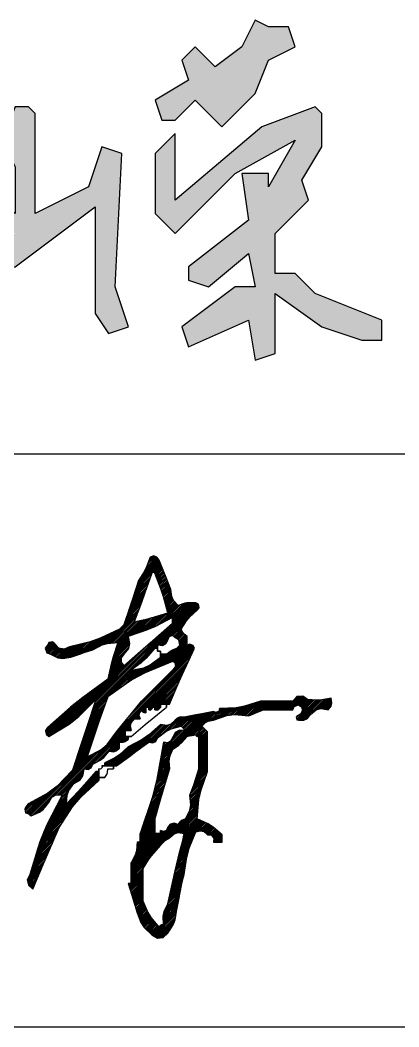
# Model space of a CAD drawing. Extents: x 9732137 to 18866768, y -962146 to 246094.
# Drawn here: x 9834865 to 9835295, y 58594 to 59736 of the extents above; entities that cross this region are included whole.
import ezdxf

# ---------------------------------------------------------------- set-up
doc = ezdxf.new("R2010")
doc.units = 0
doc.header["$LTSCALE"] = 1000
doc.layers.get('0').update_dxf_attribs({"linetype": 'CONTINUOUS'})

# ---------------------------------------------------------------- blocks, each defined once
blk = doc.blocks.new('ZYC')
h = blk.add_hatch()
h.set_pattern_fill('ANSI31', color=256, scale=0.01, style=0)
h.set_pattern_definition([(45, (0, 0), (-0.0008838835, 0.0008838835), [])])
h.paths.add_polyline_path([(0.871345, 0.42887), (0.877014, 0.441542), (0.888561, 0.466786), (0.887043, 0.470041), (0.883569, 0.471431), (0.880225, 0.47012), (0.880225, 0.474121), (0.880225, 0.476122), (0.880225, 0.480123), (0.876842, 0.482728), (0.875355, 0.484586), (0.873557, 0.488458), (0.879788, 0.497952), (0.883563, 0.502415), (0.891895, 0.510131), (0.894109, 0.512712), (0.893264, 0.516935), (0.890228, 0.518466), (0.882117, 0.518604), (0.877851, 0.517893), (0.870223, 0.515132), (0.864821, 0.52111), (0.862839, 0.525469), (0.861887, 0.53347), (0.856662, 0.54685), (0.853994, 0.553519), (0.848551, 0.566812), (0.84612, 0.570258), (0.84256, 0.571445), (0.838548, 0.570146), (0.834376, 0.55897), (0.831649, 0.553515), (0.825211, 0.543472), (0.818543, 0.523467), (0.815209, 0.513465), (0.80854, 0.49346), (0.80654, 0.491459), (0.80554, 0.490459), (0.803539, 0.488458), (0.781826, 0.478132), (0.770242, 0.474043), (0.746858, 0.468453), (0.740671, 0.46563), (0.734812, 0.466802), (0.730187, 0.471787), (0.727621, 0.474019), (0.723362, 0.473167), (0.721851, 0.47012), (0.719419, 0.466675), (0.721173, 0.461415), (0.725186, 0.460118), (0.733628, 0.455915), (0.739244, 0.455113), (0.748525, 0.456784), (0.758528, 0.460118), (0.763529, 0.461785), (0.773531, 0.465119), (0.784076, 0.470453), (0.790119, 0.47223), (0.801872, 0.473455), (0.796442, 0.457016), (0.794098, 0.448645), (0.790202, 0.431777), (0.761914, 0.411004), (0.748191, 0.399958), (0.721851, 0.376763), (0.719546, 0.373426), (0.720255, 0.369169), (0.723519, 0.366761), (0.746674, 0.380799), (0.757642, 0.389367), (0.776866, 0.408438), (0.766118, 0.376456), (0.760783, 0.360452), (0.750192, 0.328417), (0.732723, 0.310244), (0.722265, 0.302226), (0.700179, 0.290074), (0.697284, 0.287008), (0.696369, 0.284262), (0.696845, 0.280072), (0.699684, 0.279157), (0.701079, 0.278459), (0.703513, 0.276738), (0.712713, 0.280665), (0.717172, 0.28401), (0.723519, 0.291741), (0.726659, 0.297847), (0.73168, 0.300636), (0.738522, 0.300077), (0.720634, 0.265553), (0.713177, 0.247249), (0.701846, 0.210054), (0.699024, 0.203867), (0.700195, 0.198008), (0.705181, 0.193383), (0.717185, 0.221389), (0.723187, 0.235393), (0.735188, 0.263401), (0.750469, 0.286767), (0.759738, 0.297752), (0.7802, 0.316748), (0.7802, 0.32675), (0.776866, 0.32675), (0.763667, 0.311956), (0.756997, 0.304619), (0.743524, 0.290074), (0.744225, 0.299963), (0.746137, 0.305318), (0.751859, 0.313414), (0.758927, 0.317452), (0.762153, 0.322062), (0.763529, 0.330085), (0.767936, 0.329319), (0.771499, 0.331101), (0.773531, 0.335086), (0.781822, 0.339679), (0.785726, 0.342873), (0.791869, 0.35009), (0.796661, 0.349308), (0.799884, 0.350229), (0.803539, 0.353424), (0.803539, 0.356091), (0.803539, 0.357425), (0.803539, 0.360092), (0.807755, 0.360184), (0.810113, 0.36097), (0.813542, 0.363426), (0.813542, 0.366761), (0.810207, 0.366761), (0.810207, 0.369428), (0.810207, 0.370762), (0.810207, 0.373429), (0.812875, 0.373429), (0.814208, 0.373429), (0.816876, 0.373429), (0.815817, 0.378825), (0.816736, 0.382503), (0.82021, 0.386766), (0.822877, 0.386766), (0.824211, 0.386766), (0.826878, 0.386766), (0.825691, 0.390644), (0.826165, 0.393484), (0.828545, 0.396768), (0.829759, 0.394693), (0.831164, 0.393756), (0.833547, 0.393434), (0.833547, 0.396101), (0.833547, 0.397435), (0.833547, 0.400102), (0.836881, 0.400102), (0.836881, 0.396768), (0.838724, 0.396367), (0.840617, 0.39826), (0.840215, 0.400102), (0.843549, 0.400102), (0.843549, 0.396768), (0.847321, 0.396775), (0.850211, 0.399664), (0.850218, 0.403437), (0.856886, 0.403437), (0.86022, 0.403437)])
h.paths.add_polyline_path([(0.81766, 0.430826), (0.832668, 0.439013), (0.863554, 0.451782), (0.86659, 0.450251), (0.867435, 0.446028), (0.865221, 0.443447), (0.850551, 0.428776), (0.843216, 0.421441), (0.828545, 0.406771), (0.817133, 0.39283), (0.811464, 0.385827), (0.800205, 0.371762), (0.78972, 0.357746), (0.782385, 0.351511), (0.766863, 0.343421), (0.775929, 0.370852), (0.780598, 0.384525), (0.790202, 0.411772)], flags=16)
h.paths.add_polyline_path([(0.80854, 0.446781), (0.805425, 0.451112), (0.805425, 0.455787), (0.80854, 0.460118), (0.813699, 0.466554), (0.815065, 0.472016), (0.813542, 0.480123), (0.834155, 0.487227), (0.844276, 0.491612), (0.863554, 0.501795), (0.863554, 0.499128), (0.863554, 0.497794), (0.863554, 0.495127), (0.841589, 0.475743), (0.830586, 0.466074)], flags=16)
h.paths.add_polyline_path([(0.816876, 0.44178), (0.828552, 0.450587), (0.834008, 0.455702), (0.843549, 0.466786), (0.846883, 0.466786), (0.846883, 0.47012), (0.852237, 0.469623), (0.856263, 0.471924), (0.858553, 0.476789), (0.859871, 0.479923), (0.864466, 0.480842), (0.866889, 0.478456), (0.871025, 0.476192), (0.871893, 0.470117), (0.868556, 0.466786), (0.863539, 0.464853), (0.861098, 0.463458), (0.856886, 0.460118), (0.850218, 0.460118), (0.850218, 0.456784), (0.838559, 0.447954), (0.831216, 0.444649)], flags=16)
h.paths.add_polyline_path([(0.82021, 0.496794), (0.828392, 0.518733), (0.832394, 0.529737), (0.840215, 0.551808), (0.840995, 0.55289), (0.84277, 0.55289), (0.843549, 0.551808), (0.850321, 0.534079), (0.853333, 0.525043), (0.858553, 0.506796), (0.843346, 0.502328), (0.835663, 0.500323)], flags=16)
h.paths.add_polyline_path([(0.862059, 0.375253), (0.873557, 0.37843), (0.875557, 0.37643), (0.876558, 0.375429), (0.878558, 0.373429), (0.871716, 0.373988), (0.866694, 0.371199), (0.863554, 0.365093), (0.861382, 0.361183), (0.857984, 0.359484), (0.853552, 0.360092), (0.846069, 0.318055), (0.840672, 0.297141), (0.826878, 0.256732), (0.826878, 0.250064), (0.826878, 0.24673), (0.825545, 0.24673), (0.824878, 0.24673), (0.823544, 0.24673), (0.823031, 0.237034), (0.821563, 0.231894), (0.816876, 0.223391), (0.816876, 0.213388), (0.816876, 0.200051), (0.815542, 0.200051), (0.814875, 0.200051), (0.813542, 0.200051), (0.817543, 0.186714), (0.819543, 0.180046), (0.823544, 0.166709), (0.827791, 0.155463), (0.831467, 0.149949), (0.840215, 0.141703), (0.84657, 0.13798), (0.852974, 0.138562), (0.858553, 0.14337), (0.864559, 0.153054), (0.866713, 0.158799), (0.868556, 0.170044), (0.871223, 0.18338), (0.872557, 0.190049), (0.875224, 0.203385), (0.875891, 0.206053), (0.876224, 0.207386), (0.876891, 0.210054), (0.879889, 0.229889), (0.882632, 0.239833), (0.890228, 0.258399), (0.89558, 0.259661), (0.899436, 0.258697), (0.903565, 0.255065), (0.907812, 0.254625), (0.910735, 0.25097), (0.910233, 0.24673), (0.914234, 0.24673), (0.916235, 0.24673), (0.920236, 0.24673), (0.920236, 0.250064), (0.920236, 0.251731), (0.920236, 0.255065), (0.90998, 0.263848), (0.904109, 0.267647), (0.891895, 0.273403), (0.893648, 0.295176), (0.896067, 0.306234), (0.903565, 0.32675), (0.903565, 0.344755), (0.903565, 0.353757), (0.903565, 0.371762), (0.900897, 0.374429), (0.899564, 0.375763), (0.896896, 0.37843), (0.901245, 0.382512), (0.904358, 0.384068), (0.910233, 0.385099), (0.925477, 0.390367), (0.934172, 0.391453), (0.950243, 0.3901), (0.956912, 0.392767), (0.960246, 0.394101), (0.966914, 0.396768), (0.980251, 0.396768), (0.986919, 0.396768), (1.000256, 0.396768), (1.001698, 0.400731), (1.006727, 0.402408), (1.010259, 0.400102), (1.010867, 0.395671), (1.009168, 0.392272), (1.005257, 0.3901), (1.003934, 0.388458), (1.004881, 0.385618), (1.006924, 0.385099), (1.012888, 0.385026), (1.016741, 0.386953), (1.020261, 0.391767), (1.026697, 0.396926), (1.03216, 0.398291), (1.040266, 0.396768), (1.04374, 0.401031), (1.044659, 0.404709), (1.0436, 0.410105), (1.033059, 0.40833), (1.027608, 0.407989), (1.016927, 0.408438), (1.011661, 0.412583), (1.004597, 0.411877), (1.000256, 0.406771), (0.985586, 0.406771), (0.97825, 0.406771), (0.96358, 0.406771), (0.945524, 0.400963), (0.935851, 0.399236), (0.916901, 0.398435), (0.916329, 0.395509), (0.912918, 0.393803), (0.910233, 0.395101), (0.896896, 0.392434), (0.890228, 0.3911), (0.876891, 0.388433), (0.872698, 0.388881), (0.869975, 0.387973), (0.866889, 0.385099), (0.861654, 0.380508), (0.857114, 0.379147), (0.850218, 0.380097), (0.836856, 0.368404), (0.829308, 0.363258), (0.813542, 0.355091), (0.803942, 0.346403), (0.798418, 0.342605), (0.786868, 0.336753), (0.786868, 0.333419), (0.796871, 0.333419), (0.800205, 0.333419), (0.814842, 0.344134), (0.822177, 0.349469), (0.836881, 0.360092), (0.841288, 0.359327), (0.844851, 0.361109), (0.846883, 0.365093), (0.856324, 0.372385)])
h.paths.add_polyline_path([(0.870971, 0.356805), (0.874427, 0.359915), (0.880225, 0.366761), (0.884191, 0.367611), (0.8862, 0.367945), (0.890228, 0.368428), (0.890952, 0.367124), (0.892085, 0.366558), (0.893562, 0.366761), (0.893562, 0.35209), (0.893562, 0.344755), (0.893562, 0.330085), (0.889936, 0.317963), (0.887932, 0.31195), (0.88356, 0.300077), (0.884483, 0.289261), (0.883338, 0.28315), (0.878558, 0.273403), (0.874686, 0.271605), (0.872827, 0.270118), (0.870223, 0.266735), (0.865641, 0.268341), (0.861595, 0.267185), (0.858553, 0.263401), (0.857036, 0.260146), (0.853561, 0.258756), (0.850218, 0.260067), (0.850218, 0.256732), (0.843549, 0.256732), (0.843549, 0.273403), (0.850246, 0.296067), (0.85358, 0.307404), (0.86022, 0.330085), (0.859447, 0.338821), (0.860191, 0.343656), (0.863554, 0.351757)], flags=16)
h.paths.add_polyline_path([(0.869994, 0.257683), (0.876891, 0.256732), (0.875505, 0.248601), (0.874493, 0.244554), (0.87189, 0.236727), (0.866414, 0.212753), (0.863747, 0.200749), (0.858553, 0.176712), (0.854239, 0.168195), (0.853106, 0.16291), (0.853552, 0.153373), (0.851169, 0.153051), (0.849764, 0.152114), (0.848551, 0.150038), (0.839476, 0.160787), (0.835638, 0.167068), (0.830213, 0.180046), (0.830213, 0.216722), (0.835992, 0.226633), (0.839383, 0.23138), (0.850218, 0.243396), (0.853788, 0.247187), (0.855847, 0.248903), (0.86022, 0.251731), (0.865455, 0.256321)], flags=16)
for p, q in [((0.84256, 0.571445), (0.838548, 0.570146)), ((0.84612, 0.570258), (0.84256, 0.571445)), ((0.838548, 0.570146), (0.834376, 0.55897)), ((0.848551, 0.566812), (0.84612, 0.570258)), ((0.853994, 0.553519), (0.848551, 0.566812)), ((0.831649, 0.553515), (0.825211, 0.543472)), ((0.834376, 0.55897), (0.831649, 0.553515)), ((0.840215, 0.551808), (0.832394, 0.529737)), ((0.840995, 0.55289), (0.840215, 0.551808)), ((0.84277, 0.55289), (0.840995, 0.55289)), ((0.843549, 0.551808), (0.84277, 0.55289)), ((0.850321, 0.534079), (0.843549, 0.551808)), ((0.856662, 0.54685), (0.853994, 0.553519)), ((0.825211, 0.543472), (0.818543, 0.523467)), ((0.861887, 0.53347), (0.856662, 0.54685)), ((0.832394, 0.529737), (0.828392, 0.518733)), ((0.853333, 0.525043), (0.850321, 0.534079)), ((0.862839, 0.525469), (0.861887, 0.53347)), ((0.864821, 0.52111), (0.862839, 0.525469)), ((0.818543, 0.523467), (0.815209, 0.513465)), ((0.828392, 0.518733), (0.82021, 0.496794)), ((0.858553, 0.506796), (0.853333, 0.525043)), ((0.870223, 0.515132), (0.864821, 0.52111)), ((0.877851, 0.517893), (0.870223, 0.515132)), ((0.882117, 0.518604), (0.877851, 0.517893)), ((0.890228, 0.518466), (0.882117, 0.518604)), ((0.893264, 0.516935), (0.890228, 0.518466)), ((0.894109, 0.512712), (0.893264, 0.516935)), ((0.815209, 0.513465), (0.80854, 0.49346)), ((0.843346, 0.502328), (0.858553, 0.506796)), ((0.883563, 0.502415), (0.891895, 0.510131)), ((0.891895, 0.510131), (0.894109, 0.512712)), ((0.80654, 0.491459), (0.80554, 0.490459)), ((0.80854, 0.49346), (0.80654, 0.491459)), ((0.82021, 0.496794), (0.835663, 0.500323)), ((0.844276, 0.491612), (0.834155, 0.487227)), ((0.835663, 0.500323), (0.843346, 0.502328)), ((0.841589, 0.475743), (0.863554, 0.495127)), ((0.863554, 0.501795), (0.844276, 0.491612)), ((0.863554, 0.499128), (0.863554, 0.501795)), ((0.863554, 0.497794), (0.863554, 0.499128)), ((0.863554, 0.495127), (0.863554, 0.497794)), ((0.873557, 0.488458), (0.879788, 0.497952)), ((0.879788, 0.497952), (0.883563, 0.502415)), ((0.803539, 0.488458), (0.781826, 0.478132)), ((0.80554, 0.490459), (0.803539, 0.488458)), ((0.834155, 0.487227), (0.813542, 0.480123)), ((0.813542, 0.480123), (0.815065, 0.472016)), ((0.859871, 0.479923), (0.858553, 0.476789)), ((0.864466, 0.480842), (0.859871, 0.479923)), ((0.866889, 0.478456), (0.864466, 0.480842)), ((0.875355, 0.484586), (0.873557, 0.488458)), ((0.876842, 0.482728), (0.875355, 0.484586)), ((0.880225, 0.480123), (0.876842, 0.482728)), ((0.880225, 0.476122), (0.880225, 0.480123)), ((0.721851, 0.47012), (0.719419, 0.466675)), ((0.723362, 0.473167), (0.721851, 0.47012)), ((0.727621, 0.474019), (0.723362, 0.473167)), ((0.730187, 0.471787), (0.727621, 0.474019)), ((0.734812, 0.466802), (0.730187, 0.471787)), ((0.746858, 0.468453), (0.740671, 0.46563)), ((0.770242, 0.474043), (0.746858, 0.468453)), ((0.781826, 0.478132), (0.770242, 0.474043)), ((0.773531, 0.465119), (0.784076, 0.470453)), ((0.784076, 0.470453), (0.790119, 0.47223)), ((0.790119, 0.47223), (0.801872, 0.473455)), ((0.801872, 0.473455), (0.796442, 0.457016)), ((0.815065, 0.472016), (0.813699, 0.466554)), ((0.830586, 0.466074), (0.841589, 0.475743)), ((0.852237, 0.469623), (0.846883, 0.47012)), ((0.846883, 0.47012), (0.846883, 0.463452)), ((0.846883, 0.463452), (0.846883, 0.47012)), ((0.846883, 0.47012), (0.846883, 0.463452)), ((0.856263, 0.471924), (0.852237, 0.469623)), ((0.858553, 0.476789), (0.856263, 0.471924)), ((0.871025, 0.476192), (0.866889, 0.478456)), ((0.868556, 0.466786), (0.871893, 0.470117)), ((0.871893, 0.470117), (0.871025, 0.476192)), ((0.880225, 0.474121), (0.880225, 0.476122)), ((0.880225, 0.47012), (0.880225, 0.474121)), ((0.883569, 0.471431), (0.880225, 0.47012)), ((0.887043, 0.470041), (0.883569, 0.471431)), ((0.888561, 0.466786), (0.887043, 0.470041)), ((0.719419, 0.466675), (0.721173, 0.461415)), ((0.721173, 0.461415), (0.725186, 0.460118)), ((0.725186, 0.460118), (0.733628, 0.455915)), ((0.740671, 0.46563), (0.734812, 0.466802)), ((0.748525, 0.456784), (0.758528, 0.460118)), ((0.758528, 0.460118), (0.763529, 0.461785)), ((0.763529, 0.461785), (0.773531, 0.465119)), ((0.796442, 0.457016), (0.794098, 0.448645)), ((0.80854, 0.460118), (0.805425, 0.455787)), ((0.813699, 0.466554), (0.80854, 0.460118)), ((0.80854, 0.446781), (0.830586, 0.466074)), ((0.843549, 0.466786), (0.834008, 0.455702)), ((0.846883, 0.466786), (0.843549, 0.466786)), ((0.843549, 0.466786), (0.846883, 0.466786)), ((0.846883, 0.466786), (0.843549, 0.466786)), ((0.846883, 0.463452), (0.846883, 0.466786)), ((0.846883, 0.466786), (0.846883, 0.463452)), ((0.846883, 0.463452), (0.846883, 0.466786)), ((0.848217, 0.463452), (0.846883, 0.463452)), ((0.846883, 0.463452), (0.848217, 0.463452)), ((0.848884, 0.463452), (0.848217, 0.463452)), ((0.848217, 0.463452), (0.848884, 0.463452)), ((0.850218, 0.463452), (0.848884, 0.463452)), ((0.848884, 0.463452), (0.850218, 0.463452)), ((0.850218, 0.456784), (0.850218, 0.463452)), ((0.850218, 0.463452), (0.850218, 0.456784)), ((0.850218, 0.456784), (0.850218, 0.463452)), ((0.850218, 0.463452), (0.850218, 0.460118)), ((0.850218, 0.460118), (0.850218, 0.463452)), ((0.850218, 0.463452), (0.850218, 0.460118)), ((0.850218, 0.460118), (0.856886, 0.460118)), ((0.856886, 0.460118), (0.850218, 0.460118)), ((0.850218, 0.460118), (0.856886, 0.460118)), ((0.856886, 0.460118), (0.861098, 0.463458)), ((0.861098, 0.463458), (0.863539, 0.464853)), ((0.863539, 0.464853), (0.868556, 0.466786)), ((0.877014, 0.441542), (0.888561, 0.466786)), ((0.733628, 0.455915), (0.739244, 0.455113)), ((0.739244, 0.455113), (0.748525, 0.456784)), ((0.794098, 0.448645), (0.790202, 0.431777)), ((0.805425, 0.455787), (0.805425, 0.451112)), ((0.805425, 0.451112), (0.80854, 0.446781)), ((0.828552, 0.450587), (0.816876, 0.44178)), ((0.834008, 0.455702), (0.828552, 0.450587)), ((0.831216, 0.444649), (0.838559, 0.447954)), ((0.863554, 0.451782), (0.832668, 0.439013)), ((0.838559, 0.447954), (0.850218, 0.456784)), ((0.86659, 0.450251), (0.863554, 0.451782)), ((0.865221, 0.443447), (0.867435, 0.446028)), ((0.867435, 0.446028), (0.86659, 0.450251)), ((0.816876, 0.44178), (0.831216, 0.444649)), ((0.832668, 0.439013), (0.81766, 0.430826)), ((0.850551, 0.428776), (0.865221, 0.443447)), ((0.871345, 0.42887), (0.877014, 0.441542)), ((0.790202, 0.431777), (0.761914, 0.411004)), ((0.81766, 0.430826), (0.790202, 0.411772)), ((0.843216, 0.421441), (0.850551, 0.428776)), ((0.86022, 0.403437), (0.871345, 0.42887)), ((0.790202, 0.411772), (0.780598, 0.384525)), ((0.828545, 0.406771), (0.843216, 0.421441)), ((1.004597, 0.411877), (1.000256, 0.406771)), ((1.011661, 0.412583), (1.004597, 0.411877)), ((1.016927, 0.408438), (1.011661, 0.412583)), ((0.748191, 0.399958), (0.721851, 0.376763)), ((0.761914, 0.411004), (0.748191, 0.399958)), ((0.757642, 0.389367), (0.776866, 0.408438)), ((0.776866, 0.408438), (0.766118, 0.376456)), ((0.817133, 0.39283), (0.828545, 0.406771)), ((0.833547, 0.397435), (0.833547, 0.400102)), ((0.833547, 0.400102), (0.836881, 0.400102)), ((0.836881, 0.400102), (0.833547, 0.400102)), ((0.833547, 0.400102), (0.836881, 0.400102)), ((0.836881, 0.400102), (0.833547, 0.400102)), ((0.833547, 0.400102), (0.836881, 0.400102)), ((0.836881, 0.400102), (0.833547, 0.400102)), ((0.833547, 0.400102), (0.833547, 0.397435)), ((0.836881, 0.396768), (0.836881, 0.400102)), ((0.836881, 0.400102), (0.836881, 0.396768)), ((0.836881, 0.396768), (0.836881, 0.400102)), ((0.843549, 0.400102), (0.840215, 0.400102)), ((0.840215, 0.400102), (0.843549, 0.400102)), ((0.843549, 0.400102), (0.840215, 0.400102)), ((0.840215, 0.400102), (0.840617, 0.39826)), ((0.840617, 0.39826), (0.840215, 0.400102)), ((0.840215, 0.400102), (0.843549, 0.400102)), ((0.843549, 0.400102), (0.840215, 0.400102)), ((0.840215, 0.400102), (0.843549, 0.400102)), ((0.840833, 0.386824), (0.856886, 0.400102)), ((0.843549, 0.396768), (0.843549, 0.400102)), ((0.843549, 0.400102), (0.843549, 0.396768)), ((0.843549, 0.396768), (0.843549, 0.400102)), ((0.850211, 0.399664), (0.850218, 0.403437)), ((0.850218, 0.403437), (0.850211, 0.399664)), ((0.850218, 0.403437), (0.86022, 0.403437)), ((0.86022, 0.403437), (0.850218, 0.403437)), ((0.850218, 0.403437), (0.86022, 0.403437)), ((0.856886, 0.403437), (0.850218, 0.403437)), ((0.850218, 0.403437), (0.856886, 0.403437)), ((0.856886, 0.403437), (0.850218, 0.403437)), ((0.856886, 0.400102), (0.856886, 0.403437)), ((0.856886, 0.403437), (0.856886, 0.400102)), ((0.856886, 0.400102), (0.856886, 0.403437)), ((0.945524, 0.400963), (0.935851, 0.399236)), ((0.96358, 0.406771), (0.945524, 0.400963)), ((0.97825, 0.406771), (0.96358, 0.406771)), ((0.985586, 0.406771), (0.97825, 0.406771)), ((1.000256, 0.406771), (0.985586, 0.406771)), ((1.000256, 0.396768), (1.001698, 0.400731)), ((1.001698, 0.400731), (1.006727, 0.402408)), ((1.006727, 0.402408), (1.010259, 0.400102)), ((1.010259, 0.400102), (1.010867, 0.395671)), ((1.027608, 0.407989), (1.016927, 0.408438)), ((1.033059, 0.40833), (1.027608, 0.407989)), ((1.0436, 0.410105), (1.033059, 0.40833)), ((1.040266, 0.396768), (1.04374, 0.401031)), ((1.044659, 0.404709), (1.0436, 0.410105)), ((1.04374, 0.401031), (1.044659, 0.404709)), ((0.746674, 0.380799), (0.757642, 0.389367)), ((0.811464, 0.385827), (0.817133, 0.39283)), ((0.825691, 0.390644), (0.826165, 0.393484)), ((0.826165, 0.393484), (0.825691, 0.390644)), ((0.826878, 0.386766), (0.825691, 0.390644)), ((0.825691, 0.390644), (0.826878, 0.386766)), ((0.826165, 0.393484), (0.828545, 0.396768)), ((0.828545, 0.396768), (0.826165, 0.393484)), ((0.828545, 0.396768), (0.829759, 0.394693)), ((0.829759, 0.394693), (0.828545, 0.396768)), ((0.829759, 0.394693), (0.831164, 0.393756)), ((0.831164, 0.393756), (0.829759, 0.394693)), ((0.831164, 0.393756), (0.833547, 0.393434)), ((0.833547, 0.393434), (0.831164, 0.393756)), ((0.833547, 0.396101), (0.833547, 0.397435)), ((0.833547, 0.397435), (0.833547, 0.396101)), ((0.833547, 0.393434), (0.833547, 0.396101)), ((0.833547, 0.396101), (0.833547, 0.393434)), ((0.838724, 0.396367), (0.836881, 0.396768)), ((0.836881, 0.396768), (0.838724, 0.396367)), ((0.840617, 0.39826), (0.838724, 0.396367)), ((0.838724, 0.396367), (0.840617, 0.39826)), ((0.843549, 0.396768), (0.847321, 0.396775)), ((0.847321, 0.396775), (0.843549, 0.396768)), ((0.847321, 0.396775), (0.850211, 0.399664)), ((0.850211, 0.399664), (0.847321, 0.396775)), ((0.872698, 0.388881), (0.869975, 0.387973)), ((0.876891, 0.388433), (0.872698, 0.388881)), ((0.890228, 0.3911), (0.876891, 0.388433)), ((0.896896, 0.392434), (0.890228, 0.3911)), ((0.910233, 0.395101), (0.896896, 0.392434)), ((0.912918, 0.393803), (0.910233, 0.395101)), ((0.910233, 0.385099), (0.925477, 0.390367)), ((0.916329, 0.395509), (0.912918, 0.393803)), ((0.916901, 0.398435), (0.916329, 0.395509)), ((0.935851, 0.399236), (0.916901, 0.398435)), ((0.925477, 0.390367), (0.934172, 0.391453)), ((0.934172, 0.391453), (0.950243, 0.3901)), ((0.950243, 0.3901), (0.956912, 0.392767)), ((0.956912, 0.392767), (0.960246, 0.394101)), ((0.960246, 0.394101), (0.966914, 0.396768)), ((0.966914, 0.396768), (0.980251, 0.396768)), ((0.980251, 0.396768), (0.986919, 0.396768)), ((0.986919, 0.396768), (1.000256, 0.396768)), ((1.005257, 0.3901), (1.003934, 0.388458)), ((1.003934, 0.388458), (1.004881, 0.385618)), ((1.009168, 0.392272), (1.005257, 0.3901)), ((1.010867, 0.395671), (1.009168, 0.392272)), ((1.016741, 0.386953), (1.020261, 0.391767)), ((1.020261, 0.391767), (1.026697, 0.396926)), ((1.026697, 0.396926), (1.03216, 0.398291)), ((1.03216, 0.398291), (1.040266, 0.396768)), ((0.723519, 0.366761), (0.746674, 0.380799)), ((0.780598, 0.384525), (0.775929, 0.370852)), ((0.800205, 0.371762), (0.811464, 0.385827)), ((0.815817, 0.378825), (0.816736, 0.382503)), ((0.816736, 0.382503), (0.815817, 0.378825)), ((0.816876, 0.373429), (0.815817, 0.378825)), ((0.815817, 0.378825), (0.816876, 0.373429)), ((0.816736, 0.382503), (0.82021, 0.386766)), ((0.82021, 0.386766), (0.816736, 0.382503)), ((0.816876, 0.366761), (0.832831, 0.380156)), ((0.82021, 0.386766), (0.822877, 0.386766)), ((0.822877, 0.386766), (0.82021, 0.386766)), ((0.822877, 0.386766), (0.824211, 0.386766)), ((0.824211, 0.386766), (0.822877, 0.386766)), ((0.824211, 0.386766), (0.826878, 0.386766)), ((0.826878, 0.386766), (0.824211, 0.386766)), ((0.832831, 0.380156), (0.840833, 0.386824)), ((0.850218, 0.380097), (0.836856, 0.368404)), ((0.857114, 0.379147), (0.850218, 0.380097)), ((0.861654, 0.380508), (0.857114, 0.379147)), ((0.866889, 0.385099), (0.861654, 0.380508)), ((0.862059, 0.375253), (0.873557, 0.37843)), ((0.869975, 0.387973), (0.866889, 0.385099)), ((0.873557, 0.37843), (0.875557, 0.37643)), ((0.896896, 0.37843), (0.901245, 0.382512)), ((0.899564, 0.375763), (0.896896, 0.37843)), ((0.901245, 0.382512), (0.904358, 0.384068)), ((0.904358, 0.384068), (0.910233, 0.385099)), ((1.004881, 0.385618), (1.006924, 0.385099)), ((1.006924, 0.385099), (1.012888, 0.385026)), ((1.012888, 0.385026), (1.016741, 0.386953)), ((0.721851, 0.376763), (0.719546, 0.373426)), ((0.719546, 0.373426), (0.720255, 0.369169)), ((0.720255, 0.369169), (0.723519, 0.366761)), ((0.766118, 0.376456), (0.760783, 0.360452)), ((0.775929, 0.370852), (0.766863, 0.343421)), ((0.78972, 0.357746), (0.800205, 0.371762)), ((0.810207, 0.370762), (0.810207, 0.373429)), ((0.810207, 0.373429), (0.812875, 0.373429)), ((0.812875, 0.373429), (0.810207, 0.373429)), ((0.810207, 0.373429), (0.810207, 0.370762)), ((0.810207, 0.369428), (0.810207, 0.370762)), ((0.810207, 0.370762), (0.810207, 0.369428)), ((0.810207, 0.366761), (0.810207, 0.369428)), ((0.810207, 0.369428), (0.810207, 0.366761)), ((0.813542, 0.366761), (0.810207, 0.366761)), ((0.810207, 0.366761), (0.813542, 0.366761)), ((0.813542, 0.366761), (0.810207, 0.366761)), ((0.810207, 0.366761), (0.816876, 0.366761)), ((0.816876, 0.366761), (0.810207, 0.366761)), ((0.810207, 0.366761), (0.816876, 0.366761)), ((0.812875, 0.373429), (0.814208, 0.373429)), ((0.814208, 0.373429), (0.812875, 0.373429)), ((0.813542, 0.363426), (0.813542, 0.366761)), ((0.813542, 0.366761), (0.813542, 0.363426)), ((0.813542, 0.363426), (0.813542, 0.366761)), ((0.814208, 0.373429), (0.816876, 0.373429)), ((0.816876, 0.373429), (0.814208, 0.373429)), ((0.836856, 0.368404), (0.829308, 0.363258)), ((0.846883, 0.365093), (0.856324, 0.372385)), ((0.856324, 0.372385), (0.862059, 0.375253)), ((0.866694, 0.371199), (0.863554, 0.365093)), ((0.871716, 0.373988), (0.866694, 0.371199)), ((0.878558, 0.373429), (0.871716, 0.373988)), ((0.874427, 0.359915), (0.880225, 0.366761)), ((0.880225, 0.366761), (0.874427, 0.359915)), ((0.875557, 0.37643), (0.876558, 0.375429)), ((0.876558, 0.375429), (0.878558, 0.373429)), ((0.880225, 0.366761), (0.884191, 0.367611)), ((0.884191, 0.367611), (0.880225, 0.366761)), ((0.884191, 0.367611), (0.8862, 0.367945)), ((0.8862, 0.367945), (0.884191, 0.367611)), ((0.8862, 0.367945), (0.890228, 0.368428)), ((0.890228, 0.368428), (0.8862, 0.367945)), ((0.890228, 0.368428), (0.890952, 0.367124)), ((0.890952, 0.367124), (0.890228, 0.368428)), ((0.890952, 0.367124), (0.892085, 0.366558)), ((0.892085, 0.366558), (0.890952, 0.367124)), ((0.892085, 0.366558), (0.893562, 0.366761)), ((0.893562, 0.366761), (0.892085, 0.366558)), ((0.893562, 0.366761), (0.893562, 0.35209)), ((0.893562, 0.35209), (0.893562, 0.366761)), ((0.900897, 0.374429), (0.899564, 0.375763)), ((0.903565, 0.371762), (0.900897, 0.374429)), ((0.903565, 0.353757), (0.903565, 0.371762)), ((0.760783, 0.360452), (0.750192, 0.328417)), ((0.782385, 0.351511), (0.78972, 0.357746)), ((0.803539, 0.360092), (0.807755, 0.360184)), ((0.803539, 0.357425), (0.803539, 0.360092)), ((0.803539, 0.356091), (0.803539, 0.357425)), ((0.803539, 0.353424), (0.803539, 0.356091)), ((0.813542, 0.355091), (0.803942, 0.346403)), ((0.807755, 0.360184), (0.810113, 0.36097)), ((0.810113, 0.36097), (0.813542, 0.363426)), ((0.829308, 0.363258), (0.813542, 0.355091)), ((0.822177, 0.349469), (0.836881, 0.360092)), ((0.836881, 0.360092), (0.841288, 0.359327)), ((0.841288, 0.359327), (0.844851, 0.361109)), ((0.844851, 0.361109), (0.846883, 0.365093)), ((0.853552, 0.360092), (0.846069, 0.318055)), ((0.857984, 0.359484), (0.853552, 0.360092)), ((0.861382, 0.361183), (0.857984, 0.359484)), ((0.863554, 0.365093), (0.861382, 0.361183)), ((0.863554, 0.351757), (0.870971, 0.356805)), ((0.870971, 0.356805), (0.863554, 0.351757)), ((0.870971, 0.356805), (0.874427, 0.359915)), ((0.874427, 0.359915), (0.870971, 0.356805)), ((0.766863, 0.343421), (0.782385, 0.351511)), ((0.781822, 0.339679), (0.785726, 0.342873)), ((0.785726, 0.342873), (0.791869, 0.35009)), ((0.791869, 0.35009), (0.796661, 0.349308)), ((0.796661, 0.349308), (0.799884, 0.350229)), ((0.803942, 0.346403), (0.798418, 0.342605)), ((0.799884, 0.350229), (0.803539, 0.353424)), ((0.800205, 0.333419), (0.814842, 0.344134)), ((0.814842, 0.344134), (0.822177, 0.349469)), ((0.859447, 0.338821), (0.860191, 0.343656)), ((0.860191, 0.343656), (0.859447, 0.338821)), ((0.860191, 0.343656), (0.863554, 0.351757)), ((0.863554, 0.351757), (0.860191, 0.343656)), ((0.893562, 0.35209), (0.893562, 0.344755)), ((0.893562, 0.344755), (0.893562, 0.35209)), ((0.893562, 0.344755), (0.893562, 0.330085)), ((0.893562, 0.330085), (0.893562, 0.344755)), ((0.903565, 0.344755), (0.903565, 0.353757)), ((0.903565, 0.32675), (0.903565, 0.344755)), ((0.771499, 0.331101), (0.773531, 0.335086)), ((0.773531, 0.335086), (0.781822, 0.339679)), ((0.783936, 0.331576), (0.782043, 0.329683)), ((0.796871, 0.333419), (0.783534, 0.333419)), ((0.783534, 0.333419), (0.796871, 0.333419)), ((0.796871, 0.333419), (0.783534, 0.333419)), ((0.783534, 0.333419), (0.783936, 0.331576)), ((0.798418, 0.342605), (0.786868, 0.336753)), ((0.786868, 0.336753), (0.786868, 0.333419)), ((0.786868, 0.333419), (0.786868, 0.336753)), ((0.786868, 0.336753), (0.786868, 0.333419)), ((0.786868, 0.333419), (0.800205, 0.333419)), ((0.800205, 0.333419), (0.786868, 0.333419)), ((0.786868, 0.333419), (0.800205, 0.333419)), ((0.796871, 0.330085), (0.796871, 0.333419)), ((0.796871, 0.333419), (0.796871, 0.330085)), ((0.796871, 0.330085), (0.796871, 0.333419)), ((0.86022, 0.330085), (0.859447, 0.338821)), ((0.859447, 0.338821), (0.86022, 0.330085)), ((0.750192, 0.328417), (0.732723, 0.310244)), ((0.758927, 0.317452), (0.762153, 0.322062)), ((0.762153, 0.322062), (0.763529, 0.330085)), ((0.763529, 0.330085), (0.767936, 0.329319)), ((0.776866, 0.32675), (0.763667, 0.311956)), ((0.767936, 0.329319), (0.771499, 0.331101)), ((0.7802, 0.32675), (0.776866, 0.32675)), ((0.776866, 0.32675), (0.7802, 0.32675)), ((0.7802, 0.32675), (0.776866, 0.32675)), ((0.782043, 0.329683), (0.7802, 0.330085)), ((0.7802, 0.330085), (0.7802, 0.320082)), ((0.7802, 0.320082), (0.7802, 0.330085)), ((0.7802, 0.330085), (0.7802, 0.320082)), ((0.7802, 0.316748), (0.7802, 0.32675)), ((0.7802, 0.32675), (0.7802, 0.316748)), ((0.7802, 0.316748), (0.7802, 0.32675)), ((0.7802, 0.320082), (0.786868, 0.320082)), ((0.786868, 0.320082), (0.7802, 0.320082)), ((0.7802, 0.320082), (0.786868, 0.320082)), ((0.786868, 0.320082), (0.78929, 0.323535)), ((0.78929, 0.323535), (0.790068, 0.325869)), ((0.790068, 0.325869), (0.790202, 0.330085)), ((0.790202, 0.330085), (0.79287, 0.330085)), ((0.79287, 0.330085), (0.794203, 0.330085)), ((0.794203, 0.330085), (0.796871, 0.330085)), ((0.85358, 0.307404), (0.86022, 0.330085)), ((0.86022, 0.330085), (0.85358, 0.307404)), ((0.893562, 0.330085), (0.889936, 0.317963)), ((0.889936, 0.317963), (0.893562, 0.330085)), ((0.896067, 0.306234), (0.903565, 0.32675)), ((0.732723, 0.310244), (0.722265, 0.302226)), ((0.746137, 0.305318), (0.751859, 0.313414)), ((0.751859, 0.313414), (0.758927, 0.317452)), ((0.763667, 0.311956), (0.756997, 0.304619)), ((0.759738, 0.297752), (0.7802, 0.316748)), ((0.846069, 0.318055), (0.840672, 0.297141)), ((0.887932, 0.31195), (0.88356, 0.300077)), ((0.88356, 0.300077), (0.887932, 0.31195)), ((0.889936, 0.317963), (0.887932, 0.31195)), ((0.887932, 0.31195), (0.889936, 0.317963)), ((0.722265, 0.302226), (0.700179, 0.290074)), ((0.738522, 0.300077), (0.720634, 0.265553)), ((0.723519, 0.291741), (0.726659, 0.297847)), ((0.726659, 0.297847), (0.73168, 0.300636)), ((0.73168, 0.300636), (0.738522, 0.300077)), ((0.756997, 0.304619), (0.743524, 0.290074)), ((0.743524, 0.290074), (0.744225, 0.299963)), ((0.744225, 0.299963), (0.746137, 0.305318)), ((0.750469, 0.286767), (0.759738, 0.297752)), ((0.840672, 0.297141), (0.826878, 0.256732)), ((0.850246, 0.296067), (0.85358, 0.307404)), ((0.85358, 0.307404), (0.850246, 0.296067)), ((0.88356, 0.300077), (0.884483, 0.289261)), ((0.884483, 0.289261), (0.88356, 0.300077)), ((0.893648, 0.295176), (0.896067, 0.306234)), ((0.697284, 0.287008), (0.696369, 0.284262)), ((0.700179, 0.290074), (0.697284, 0.287008)), ((0.717172, 0.28401), (0.723519, 0.291741)), ((0.735188, 0.263401), (0.750469, 0.286767)), ((0.843549, 0.273403), (0.850246, 0.296067)), ((0.850246, 0.296067), (0.843549, 0.273403)), ((0.884483, 0.289261), (0.883338, 0.28315)), ((0.883338, 0.28315), (0.884483, 0.289261)), ((0.891895, 0.273403), (0.893648, 0.295176)), ((0.696369, 0.284262), (0.696845, 0.280072)), ((0.696845, 0.280072), (0.699684, 0.279157)), ((0.699684, 0.279157), (0.701079, 0.278459)), ((0.701079, 0.278459), (0.703513, 0.276738)), ((0.703513, 0.276738), (0.712713, 0.280665)), ((0.712713, 0.280665), (0.717172, 0.28401)), ((0.883338, 0.28315), (0.878558, 0.273403)), ((0.878558, 0.273403), (0.883338, 0.28315)), ((0.720634, 0.265553), (0.713177, 0.247249)), ((0.723187, 0.235393), (0.735188, 0.263401)), ((0.843549, 0.263401), (0.843549, 0.273403)), ((0.843549, 0.273403), (0.843549, 0.263401)), ((0.843549, 0.263401), (0.843549, 0.273403)), ((0.843549, 0.273403), (0.843549, 0.256732)), ((0.843549, 0.256732), (0.843549, 0.273403)), ((0.843549, 0.273403), (0.843549, 0.256732)), ((0.843549, 0.256732), (0.843549, 0.263401)), ((0.843549, 0.263401), (0.843549, 0.256732)), ((0.843549, 0.256732), (0.843549, 0.263401)), ((0.858553, 0.263401), (0.857036, 0.260146)), ((0.857036, 0.260146), (0.858553, 0.263401)), ((0.861595, 0.267185), (0.858553, 0.263401)), ((0.858553, 0.263401), (0.861595, 0.267185)), ((0.865641, 0.268341), (0.861595, 0.267185)), ((0.861595, 0.267185), (0.865641, 0.268341)), ((0.870223, 0.266735), (0.865641, 0.268341)), ((0.865641, 0.268341), (0.870223, 0.266735)), ((0.872827, 0.270118), (0.870223, 0.266735)), ((0.870223, 0.266735), (0.872827, 0.270118)), ((0.874686, 0.271605), (0.872827, 0.270118)), ((0.872827, 0.270118), (0.874686, 0.271605)), ((0.878558, 0.273403), (0.874686, 0.271605)), ((0.874686, 0.271605), (0.878558, 0.273403)), ((0.904109, 0.267647), (0.891895, 0.273403)), ((0.90998, 0.263848), (0.904109, 0.267647)), ((0.920236, 0.255065), (0.90998, 0.263848)), ((0.826878, 0.256732), (0.826878, 0.250064)), ((0.826878, 0.250064), (0.826878, 0.256732)), ((0.826878, 0.256732), (0.826878, 0.250064)), ((0.850218, 0.256732), (0.843549, 0.256732)), ((0.843549, 0.256732), (0.850218, 0.256732)), ((0.850218, 0.256732), (0.843549, 0.256732)), ((0.843549, 0.256732), (0.850218, 0.256732)), ((0.850218, 0.256732), (0.843549, 0.256732)), ((0.843549, 0.256732), (0.850218, 0.256732)), ((0.853561, 0.258756), (0.850218, 0.260067)), ((0.850218, 0.256732), (0.850218, 0.260067)), ((0.850218, 0.260067), (0.850218, 0.256732)), ((0.850218, 0.256732), (0.850218, 0.260067)), ((0.850218, 0.260067), (0.853561, 0.258756)), ((0.857036, 0.260146), (0.853561, 0.258756)), ((0.853561, 0.258756), (0.857036, 0.260146)), ((0.855847, 0.248903), (0.86022, 0.251731)), ((0.86022, 0.251731), (0.855847, 0.248903)), ((0.86022, 0.251731), (0.865455, 0.256321)), ((0.865455, 0.256321), (0.86022, 0.251731)), ((0.865455, 0.256321), (0.869994, 0.257683)), ((0.869994, 0.257683), (0.865455, 0.256321)), ((0.869994, 0.257683), (0.876891, 0.256732)), ((0.876891, 0.256732), (0.869994, 0.257683)), ((0.876891, 0.256732), (0.875505, 0.248601)), ((0.875505, 0.248601), (0.876891, 0.256732)), ((0.882632, 0.239833), (0.890228, 0.258399)), ((0.890228, 0.258399), (0.89558, 0.259661)), ((0.89558, 0.259661), (0.899436, 0.258697)), ((0.899436, 0.258697), (0.903565, 0.255065)), ((0.903565, 0.255065), (0.907812, 0.254625)), ((0.907812, 0.254625), (0.910735, 0.25097)), ((0.920236, 0.251731), (0.920236, 0.255065)), ((0.920236, 0.250064), (0.920236, 0.251731)), ((0.713177, 0.247249), (0.701846, 0.210054)), ((0.823544, 0.24673), (0.823031, 0.237034)), ((0.824878, 0.24673), (0.823544, 0.24673)), ((0.825545, 0.24673), (0.824878, 0.24673)), ((0.826878, 0.24673), (0.825545, 0.24673)), ((0.826878, 0.250064), (0.826878, 0.24673)), ((0.826878, 0.24673), (0.826878, 0.250064)), ((0.826878, 0.250064), (0.826878, 0.24673)), ((0.839383, 0.23138), (0.850218, 0.243396)), ((0.850218, 0.243396), (0.839383, 0.23138)), ((0.850218, 0.243396), (0.853788, 0.247187)), ((0.853788, 0.247187), (0.850218, 0.243396)), ((0.853788, 0.247187), (0.855847, 0.248903)), ((0.855847, 0.248903), (0.853788, 0.247187)), ((0.874493, 0.244554), (0.87189, 0.236727)), ((0.87189, 0.236727), (0.874493, 0.244554)), ((0.875505, 0.248601), (0.874493, 0.244554)), ((0.874493, 0.244554), (0.875505, 0.248601)), ((0.910735, 0.25097), (0.910233, 0.24673)), ((0.910233, 0.24673), (0.914234, 0.24673)), ((0.914234, 0.24673), (0.916235, 0.24673)), ((0.916235, 0.24673), (0.920236, 0.24673)), ((0.920236, 0.24673), (0.920236, 0.250064)), ((0.717185, 0.221389), (0.723187, 0.235393)), ((0.821563, 0.231894), (0.816876, 0.223391)), ((0.823031, 0.237034), (0.821563, 0.231894)), ((0.835992, 0.226633), (0.839383, 0.23138)), ((0.839383, 0.23138), (0.835992, 0.226633)), ((0.87189, 0.236727), (0.866414, 0.212753)), ((0.866414, 0.212753), (0.87189, 0.236727)), ((0.876891, 0.210054), (0.879889, 0.229889)), ((0.879889, 0.229889), (0.882632, 0.239833)), ((0.705181, 0.193383), (0.717185, 0.221389)), ((0.816876, 0.223391), (0.816876, 0.213388)), ((0.816876, 0.213388), (0.816876, 0.223391)), ((0.816876, 0.223391), (0.816876, 0.213388)), ((0.830213, 0.216722), (0.835992, 0.226633)), ((0.835992, 0.226633), (0.830213, 0.216722)), ((0.701846, 0.210054), (0.699024, 0.203867)), ((0.816876, 0.213388), (0.816876, 0.200051)), ((0.816876, 0.200051), (0.816876, 0.213388)), ((0.816876, 0.213388), (0.816876, 0.200051)), ((0.830213, 0.210054), (0.830213, 0.216722)), ((0.830213, 0.216722), (0.830213, 0.210054)), ((0.830213, 0.210054), (0.830213, 0.216722)), ((0.830213, 0.216722), (0.830213, 0.180046)), ((0.830213, 0.180046), (0.830213, 0.216722)), ((0.830213, 0.216722), (0.830213, 0.180046)), ((0.830213, 0.180046), (0.830213, 0.210054)), ((0.830213, 0.210054), (0.830213, 0.180046)), ((0.830213, 0.180046), (0.830213, 0.210054)), ((0.866414, 0.212753), (0.863747, 0.200749)), ((0.863747, 0.200749), (0.866414, 0.212753)), ((0.875224, 0.203385), (0.875891, 0.206053)), ((0.875891, 0.206053), (0.876224, 0.207386)), ((0.876224, 0.207386), (0.876891, 0.210054)), ((0.699024, 0.203867), (0.700195, 0.198008)), ((0.700195, 0.198008), (0.705181, 0.193383)), ((0.814875, 0.200051), (0.813542, 0.200051)), ((0.813542, 0.200051), (0.817543, 0.186714)), ((0.815542, 0.200051), (0.814875, 0.200051)), ((0.816876, 0.200051), (0.815542, 0.200051)), ((0.863747, 0.200749), (0.858553, 0.176712)), ((0.858553, 0.176712), (0.863747, 0.200749)), ((0.872557, 0.190049), (0.875224, 0.203385)), ((0.817543, 0.186714), (0.819543, 0.180046)), ((0.868556, 0.170044), (0.871223, 0.18338)), ((0.871223, 0.18338), (0.872557, 0.190049)), ((0.819543, 0.180046), (0.823544, 0.166709)), ((0.835638, 0.167068), (0.830213, 0.180046)), ((0.830213, 0.180046), (0.835638, 0.167068)), ((0.858553, 0.176712), (0.854239, 0.168195)), ((0.854239, 0.168195), (0.858553, 0.176712)), ((0.823544, 0.166709), (0.827791, 0.155463)), ((0.839476, 0.160787), (0.835638, 0.167068)), ((0.835638, 0.167068), (0.839476, 0.160787)), ((0.848551, 0.150038), (0.839476, 0.160787)), ((0.839476, 0.160787), (0.848551, 0.150038)), ((0.854239, 0.168195), (0.853106, 0.16291)), ((0.853106, 0.16291), (0.854239, 0.168195)), ((0.853106, 0.16291), (0.853552, 0.153373)), ((0.853552, 0.153373), (0.853106, 0.16291)), ((0.866713, 0.158799), (0.868556, 0.170044)), ((0.827791, 0.155463), (0.831467, 0.149949)), ((0.831467, 0.149949), (0.840215, 0.141703)), ((0.849764, 0.152114), (0.848551, 0.150038)), ((0.848551, 0.150038), (0.849764, 0.152114)), ((0.851169, 0.153051), (0.849764, 0.152114)), ((0.849764, 0.152114), (0.851169, 0.153051)), ((0.853552, 0.153373), (0.851169, 0.153051)), ((0.851169, 0.153051), (0.853552, 0.153373)), ((0.858553, 0.14337), (0.864559, 0.153054)), ((0.864559, 0.153054), (0.866713, 0.158799)), ((0.840215, 0.141703), (0.84657, 0.13798)), ((0.84657, 0.13798), (0.852974, 0.138562)), ((0.852974, 0.138562), (0.858553, 0.14337))]:
    blk.add_line(p, q)

msp = doc.modelspace()

# ---------------------------------------------------------------- hatches: boundary and pattern name
at = {"linetype": 'Continuous'}
h = msp.add_hatch(color=256, dxfattribs=at)
h.paths.add_polyline_path([(9834950.3, 59524.1), (9834950.3, 59403.1), (9834965.4, 59380.4), (9834988.1, 59388), (9834973, 59433.4), (9834980.6, 59584.6), (9834957.9, 59592.2), (9834942.8, 59546.8), (9834882.3, 59516.6), (9834882.3, 59630), (9834874.7, 59637.6), (9834859.6, 59637.6), (9834844.4, 59599.7), (9834859.6, 59569.5), (9834859.6, 59516.6), (9834814.2, 59546.8), (9834799.1, 59539.2), (9834799.1, 59463.6), (9834814.2, 59448.5), (9834859.6, 59456.1)])
h.paths.add_polyline_path([(9834859.6, 59493.9), (9834829.3, 59478.7), (9834821.8, 59509)], flags=16)
h.paths.add_polyline_path([(9835131.8, 59652.7), (9835146.9, 59690.5), (9835177.2, 59705.6), (9835169.6, 59728.3), (9835146.9, 59728.3), (9835131.8, 59735.9), (9835116.7, 59705.6), (9835086.4, 59682.9), (9835063.8, 59705.6), (9835048.6, 59690.5), (9835056.2, 59667.8), (9835018.4, 59645.1), (9835025.9, 59622.4), (9835041.1, 59622.4), (9835063.8, 59645.1), (9835094, 59614.9)])
h.paths.add_polyline_path([(9835207.4, 59592.2), (9835207.4, 59630), (9835199.9, 59637.6), (9835139.4, 59614.9), (9835041.1, 59531.7), (9835041.1, 59607.3), (9835018.4, 59584.6), (9835018.4, 59516.6), (9835041.1, 59493.9), (9835109.1, 59561.9), (9835177.2, 59599.7), (9835146.9, 59546.8), (9835146.9, 59561.9), (9835116.7, 59561.9), (9835124.3, 59509), (9835056.2, 59456.1), (9835056.2, 59440.9), (9835078.9, 59433.4), (9835124.3, 59471.2), (9835131.8, 59433.4), (9835109.1, 59433.4), (9835048.6, 59388), (9835056.2, 59365.3), (9835124.3, 59395.6), (9835131.8, 59350.2), (9835154.5, 59357.7), (9835154.5, 59425.8), (9835207.4, 59388), (9835252.8, 59372.9), (9835275.5, 59372.9), (9835275.5, 59395.6), (9835199.9, 59425.8), (9835177.2, 59448.5), (9835154.5, 59448.5), (9835154.5, 59493.9), (9835192.3, 59531.7), (9835184.8, 59554.4)])

# ---------------------------------------------------------------- linework, layer by layer
for p, q in [((9832356.8, 59243.7), (9837856.8, 59243.7)), ((9832356.8, 58593.7), (9837856.8, 58593.7))]:
    msp.add_line(p, q)
at = {"linetype": 'Continuous', "elevation": 231810862.3}
for points in [[(9835146.9, 59728.3), (9835131.8, 59735.9), (9835116.7, 59705.6), (9835086.4, 59682.9), (9835063.8, 59705.6), (9835048.6, 59690.5), (9835056.2, 59667.8), (9835018.4, 59645.1), (9835025.9, 59622.4), (9835041.1, 59622.4), (9835063.8, 59645.1), (9835094, 59614.9), (9835131.8, 59652.7), (9835146.9, 59690.5), (9835177.2, 59705.6), (9835169.6, 59728.3), (9835146.9, 59728.3)], [(9834882.3, 59630), (9834874.7, 59637.6), (9834859.6, 59637.6), (9834844.4, 59599.7), (9834859.6, 59569.5), (9834859.6, 59516.6), (9834814.2, 59546.8), (9834799.1, 59539.2), (9834799.1, 59463.6), (9834814.2, 59448.5), (9834859.6, 59456.1), (9834950.3, 59524.1), (9834950.3, 59403.1), (9834965.4, 59380.4), (9834988.1, 59388), (9834973, 59433.4), (9834980.6, 59584.6), (9834957.9, 59592.2), (9834942.8, 59546.8), (9834882.3, 59516.6), (9834882.3, 59630)], [(9835207.4, 59630), (9835199.9, 59637.6), (9835139.4, 59614.9), (9835041.1, 59531.7), (9835041.1, 59607.3), (9835018.4, 59584.6), (9835018.4, 59516.6), (9835041.1, 59493.9), (9835109.1, 59561.9), (9835177.2, 59599.7), (9835146.9, 59546.8), (9835146.9, 59561.9), (9835116.7, 59561.9), (9835124.3, 59509), (9835056.2, 59456.1), (9835056.2, 59440.9), (9835078.9, 59433.4), (9835124.3, 59471.2), (9835131.8, 59433.4), (9835109.1, 59433.4), (9835048.6, 59388), (9835056.2, 59365.3), (9835124.3, 59395.6), (9835131.8, 59350.2), (9835154.5, 59357.7), (9835154.5, 59425.8), (9835207.4, 59388), (9835252.8, 59372.9), (9835275.5, 59372.9), (9835275.5, 59395.6), (9835199.9, 59425.8), (9835177.2, 59448.5), (9835154.5, 59448.5), (9835154.5, 59493.9), (9835192.3, 59531.7), (9835184.8, 59554.4), (9835207.4, 59592.2), (9835207.4, 59630)]]:
    msp.add_lwpolyline(points, dxfattribs=at)

# ---------------------------------------------------------------- block references
at = {"xscale": 1000, "yscale": 1000, "zscale": 1000}
msp.add_blockref('ZYC', (9834174.2, 58556.5), dxfattribs=at)

doc.saveas('drawing.dxf')
